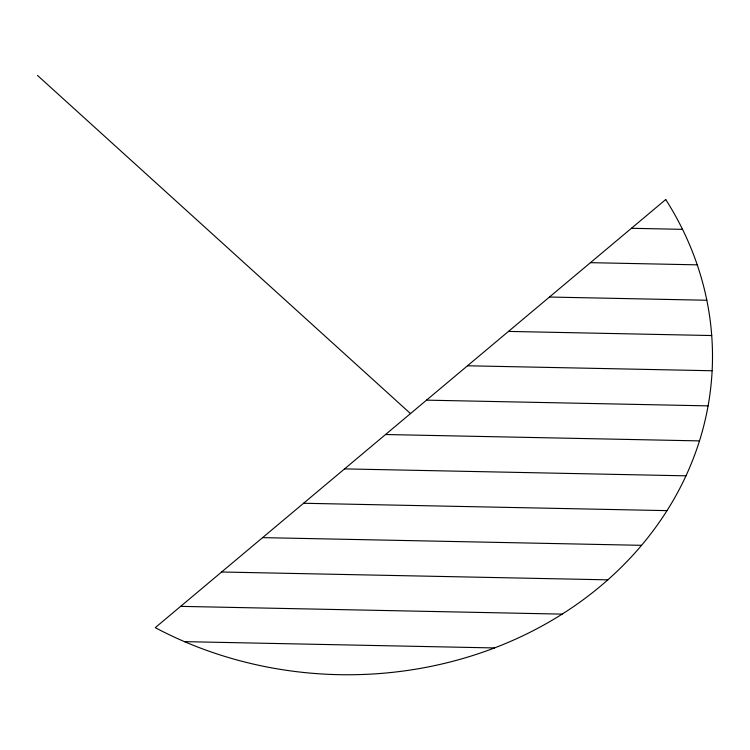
<?xml version="1.0" encoding="UTF-8"?>
<svg xmlns="http://www.w3.org/2000/svg" width="750" height="750" viewBox="0 0 750 750"><rect width="100%" height="100%" fill="white"/><g stroke="black" fill="none" stroke-linecap="round" stroke-linejoin="round"><path stroke-width="1.12" d="M631.416 228.3L682.528 229.341M590.438 262.669L697.238 264.844M549.459 297.037L706.828 300.244M508.481 331.416L711.722 335.541M467.503 365.784L712.134 370.753M426.525 400.153L708.094 405.872M385.547 434.522L699.487 440.897M344.559 468.891L685.978 475.828M303.581 503.259L667.003 510.637M262.603 537.628L641.55 545.325M221.625 571.997L607.828 579.844M180.647 606.366L562.163 614.119M184.491 641.644L494.466 647.944M37.5 75.431L410.494 413.588M665.728 199.528L155.259 627.656A367.838 320.784 1.6 0 0 600.675 586.013A367.838 320.784 1.6 0 0 665.728 199.528"/></g></svg>
